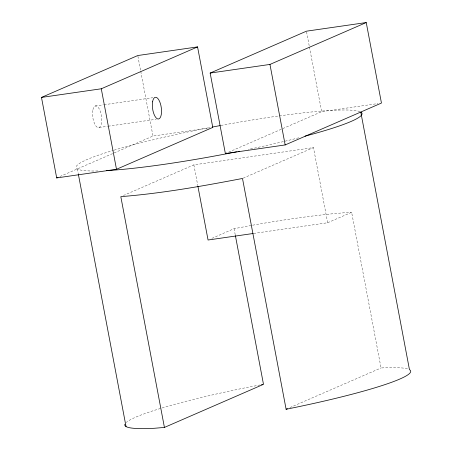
<?xml version="1.0" encoding="UTF-8"?>
<svg xmlns="http://www.w3.org/2000/svg" width="451" height="451" viewBox="0 0 451 451"><rect width="100%" height="100%" fill="white"/><g stroke="black" fill="none" stroke-linecap="round" stroke-linejoin="round"><path stroke-width="0.34" stroke-dasharray="2.25 1.69" d="M59.927 176.521L152.974 136.044L209.997 127.813M123.382 195.525L193.862 164.869L313.462 147.601L327.657 222.743L253.952 233.381M228.601 152.167L321.653 111.69L377.972 103.561M243.145 178.184L313.462 147.601M211.869 238.353L234.08 228.691L251.974 225.342M327.657 222.743L351.633 212.314L381.044 367.965A145.464 14.449 -10.7 0 1 408.29 369.138M289.982 407.569L381.044 367.965M252.661 225.212L256.788 224.44A145.464 14.449 -10.7 0 1 351.633 212.314M260.171 384.962L248.879 387.076A145.464 14.449 -10.7 0 0 126.303 422.44M95.11 106.036L103.454 104.829M104.147 104.728L152.821 97.704M99.164 127.503L107.513 126.303M108.206 126.201L156.181 119.273M306.567 31.874L309.301 46.323M309.431 47.011L321.653 111.69M234.08 228.691L235.259 234.915M193.862 164.869L197.769 185.547M137.893 56.223L140.622 70.677M140.757 71.365L152.974 136.044M77.358 168.933L78.271 173.77M298.709 137.809A145.464 14.449 -10.7 0 1 248.343 149.405M97.884 170.957A145.464 14.449 -10.7 0 1 113.505 150.324M114.154 150.127A145.464 14.449 -10.7 0 1 209.816 127.554M220.951 125.44A145.464 14.449 -10.7 0 1 278.662 115.986M279.383 115.884A145.464 14.449 -10.7 0 1 360.045 111.685M92.782 110.45A10.976 4.375 81.8 0 0 98.025 127.605A10.976 4.375 81.8 0 0 100.607 112.254A10.976 4.375 81.8 0 0 92.782 110.45"/><path stroke-width="0.68" d="M41.481 97.416L137.764 55.535L197.561 46.904L212.776 127.413L116.493 169.288L56.696 177.925L41.481 97.416L101.283 88.785L197.561 46.904M210.155 73.062L306.438 31.181L366.24 22.55L381.45 103.059L285.167 144.94L225.37 153.571L210.155 73.062L269.957 64.431L366.24 22.55M56.696 177.925L57.987 177.361M225.37 153.571L226.661 153.007M124.916 424.211A145.464 14.449 -10.7 0 0 154.462 428.27L164.423 427.43L263.491 384.342L235.388 235.608M164.423 427.43L120.817 196.642C161.74 193.417 202.217 186.162 242.497 178.466L286.109 409.254L287.4 408.696M261.495 384.714L262.826 384.466M286.109 409.254L286.622 409.158A145.464 14.449 -10.7 0 0 409.463 369.673L360.783 112.045A145.464 14.449 -10.7 0 1 305.045 136.157M253.259 233.483L208.058 240.011L197.899 186.24M269.957 64.431L285.167 144.94M101.283 88.785L116.493 169.288M78.406 174.458L126.038 426.561M239.329 151.254A145.464 14.449 -10.7 0 1 237.942 151.536M236.583 151.807A145.464 14.449 -10.7 0 1 106.38 170.613M212.59 127.019A145.464 14.449 -10.7 0 1 220.251 125.57M152.579 101.819A10.976 4.375 81.8 0 0 157.827 118.968A10.976 4.375 81.8 0 0 160.404 103.623A10.976 4.375 81.8 0 0 152.579 101.819"/></g></svg>
